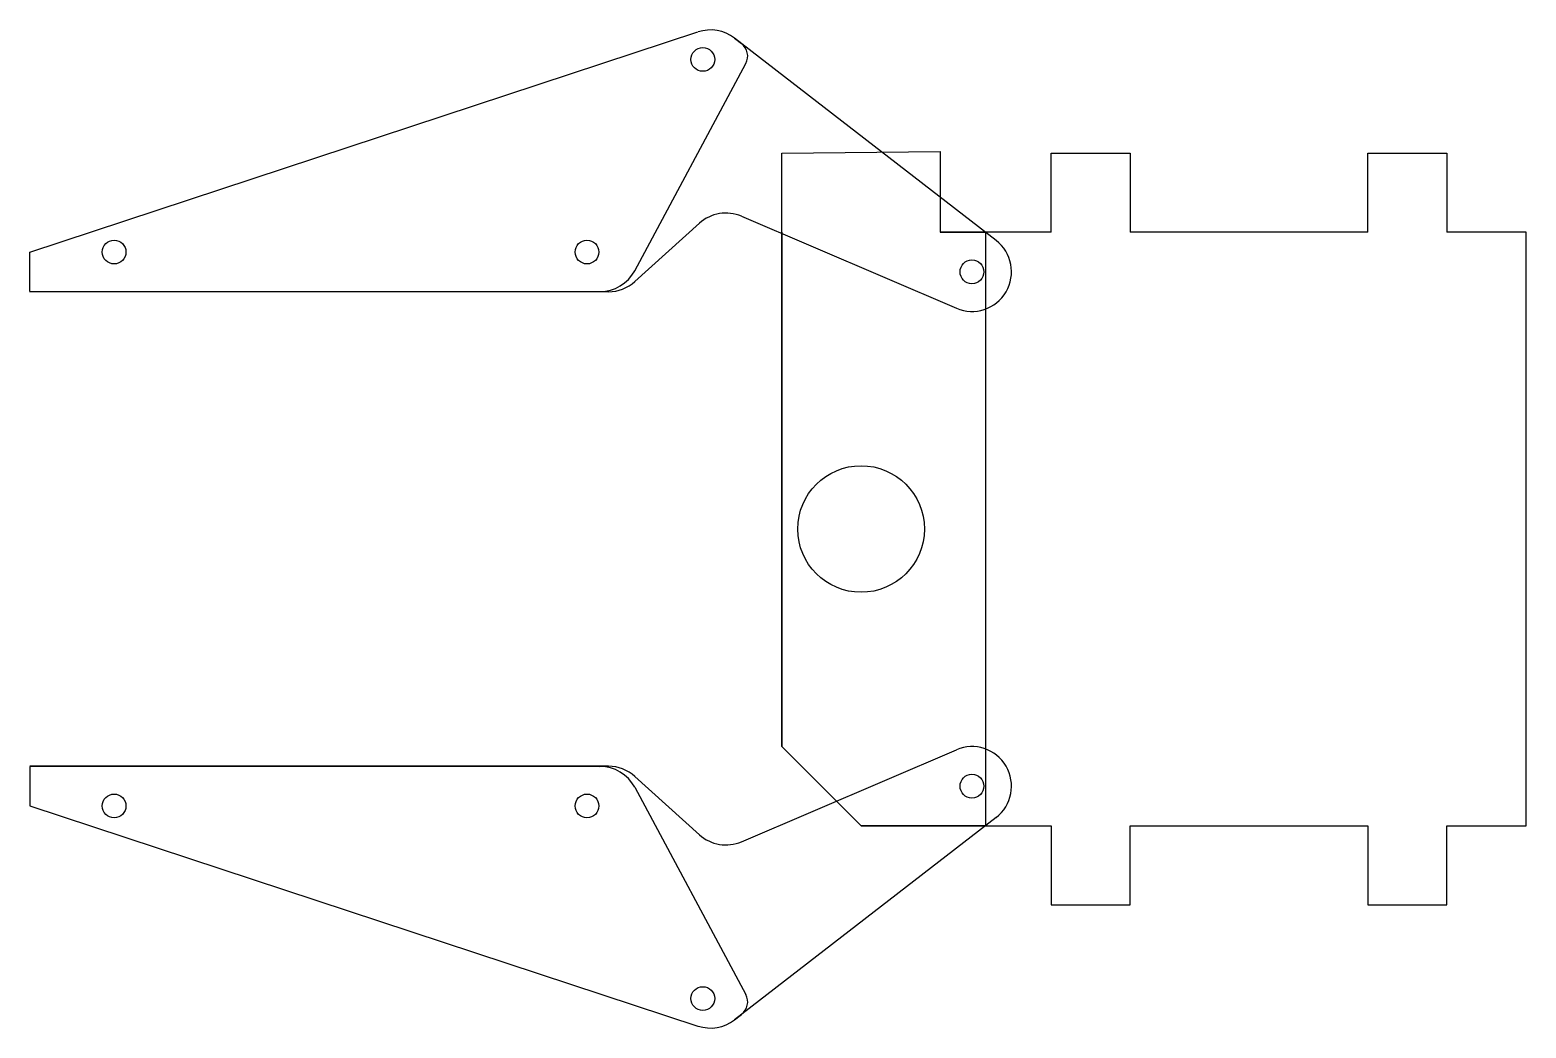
# Model space of a CAD drawing. Header units: millimetres. Extents: x -129 to 60, y -66 to 61.
import ezdxf

# ---------------------------------------------------------------- set-up
doc = ezdxf.new("R2010")
doc.units = ezdxf.units.MM
doc.layers.add('Lower', color=3, linetype='Continuous')
doc.layers.add('OL', color=1, linetype='Continuous')

msp = doc.modelspace()

# ---------------------------------------------------------------- linework, layer by layer
at = {"layer": 'Lower'}
for p, q in [((-129, 32.5), (-44.61, 60.32)), ((-39.98, 59.53), (-39.1, 58.84)), ((-52.59, 30.14), (-38.56, 56.32)), ((-34.01, 45), (-14.01, 45.21)), ((-34, -30), (-34.01, 45)), ((-14.01, 45.21), (-14, 35)), ((-14, 35), (-8.29, 35)), ((-8.29, 35), (-8.29, -40)), ((-129, 27.5), (-129, 32.5)), ((-129, 27.47), (-56.99, 27.5)), ((-24, -40), (-34, -30)), ((-129, -32.47), (-56.99, -32.5)), ((-129, -32.5), (-129, -37.5)), ((-52.59, -35.14), (-38.56, -61.32)), ((-129, -37.5), (-44.61, -65.32)), ((-8.29, -40), (-24, -40)), ((-39.98, -64.53), (-39.1, -63.84))]:
    msp.add_line(p, q, dxfattribs=at)
for centre in [(-44, 56.84), (-118.37, 32.5), (-58.63, 32.5), (-10, 30), (-10, -35), (-118.37, -37.5), (-58.63, -37.5), (-44, -61.84)]:
    msp.add_circle(centre, 1.5, dxfattribs=at)
for centre, radius, start, end in [((-43.04, 55.57), 5, 52.2636, 108.2454), ((-40.33, 57.26), 2, 331.8239, 52.2653), ((-56.99, 32.5), 5, 270.0206, 331.8239), ((-56.99, -37.5), 5, 28.1761, 89.9794), ((-40.33, -62.26), 2, 307.7347, 28.1761), ((-43.04, -60.57), 5, 251.7546, 307.7364)]:
    msp.add_arc(centre, radius, start, end, dxfattribs=at)
at = {"layer": 'OL'}
for p, q in [((-129, 32.5), (-44.61, 60.32)), ((-6.94, 33.95), (-39.98, 59.53)), ((-34.01, 45), (-14.01, 45.21)), ((-34, 35), (-34.01, 45)), ((-14.01, 45.21), (-14, 35)), ((0, 35), (0, 45)), ((0, 45), (10, 45)), ((10, 45), (10, 35)), ((40, 35), (40, 45)), ((40, 45), (50, 45)), ((50, 45), (50, 35)), ((-44.43, 36.13), (-52.57, 28.78)), ((-39.11, 37.02), (-11.97, 25.4)), ((-129, 27.5), (-129, 32.5)), ((-55.92, 27.49), (-129, 27.47)), ((-34, -30), (-24, -40)), ((-39.11, -42.02), (-11.97, -30.4)), ((-55.92, -32.49), (-129, -32.47)), ((-129, -32.5), (-129, -37.5)), ((-44.43, -41.13), (-52.57, -33.78)), ((-129, -37.5), (-44.61, -65.32)), ((-6.94, -38.95), (-39.98, -64.53)), ((0, -40), (0, -50)), ((10, -50), (10, -40)), ((40, -40), (40, -50)), ((50, -50), (50, -40)), ((0, -50), (10, -50)), ((40, -50), (50, -50))]:
    msp.add_line(p, q, dxfattribs=at)
for points in [[(-34, 35), (-34, -30)], [(0, 35), (-14, 35)], [(40, 35), (10, 35)], [(50, -40), (60, -40), (60, 35), (50, 35)], [(-24, -40), (0, -40)], [(10, -40), (40, -40)]]:
    msp.add_lwpolyline(points, dxfattribs=at)
for centre, radius in [((-44, 56.84), 1.5), ((-118.37, 32.5), 1.5), ((-58.63, 32.5), 1.5), ((-10, 30), 1.5), ((-24, -2.5), 8), ((-10, -35), 1.5), ((-118.37, -37.5), 1.5), ((-58.63, -37.5), 1.5), ((-44, -61.84), 1.5)]:
    msp.add_circle(centre, radius, dxfattribs=at)
for centre, start, end in [((-43.04, 55.57), 52.2653, 108.2454), ((-41.08, 32.42), 66.8295, 132.088), ((-10, 30), 246.8295, 52.2653), ((-55.92, 32.49), 270.013, 312.088), ((-10, -35), 307.7347, 113.1705), ((-55.92, -37.49), 47.912, 89.987), ((-41.08, -37.42), 227.912, 293.1705), ((-43.04, -60.57), 251.7546, 307.7347)]:
    msp.add_arc(centre, 5, start, end, dxfattribs=at)

doc.saveas('drawing.dxf')
